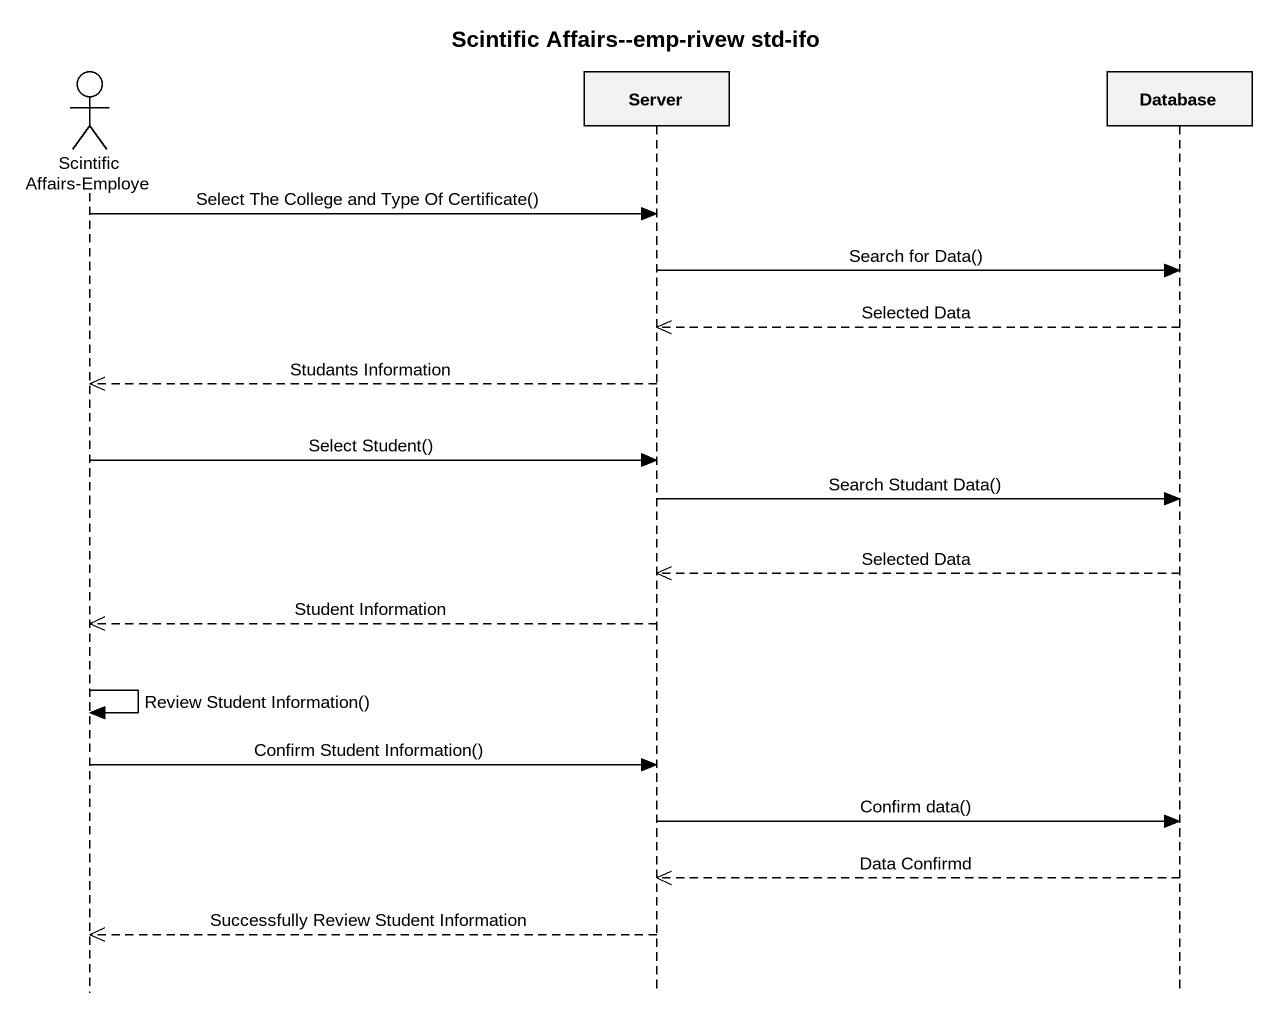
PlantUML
@startuml
title Scintific Affairs--emp-rivew std-ifo
hide footbox
actor "Scintific Affairs-Employe" as Scintific_Affairs_Employe
participant Server
participant "Database" as Database_

Scintific_Affairs_Employe -> Server : Select The College and Type Of Certificate()
Server -> Database_ : Search for Data()
Database_ -->> Server : Selected Data
Server -->> Scintific_Affairs_Employe : Studants Information
Scintific_Affairs_Employe -> Server : Select Student()
Server -> Database_ : Search Studant Data()
Database_ -->> Server : Selected Data
Server -->> Scintific_Affairs_Employe : Student Information
Scintific_Affairs_Employe -> Scintific_Affairs_Employe : Review Student Information()
Scintific_Affairs_Employe -> Server : Confirm Student Information()
Server -> Database_ : Confirm data()
Database_ -->> Server : Data Confirmd
Server -->> Scintific_Affairs_Employe : Successfully Review Student Information
@enduml
